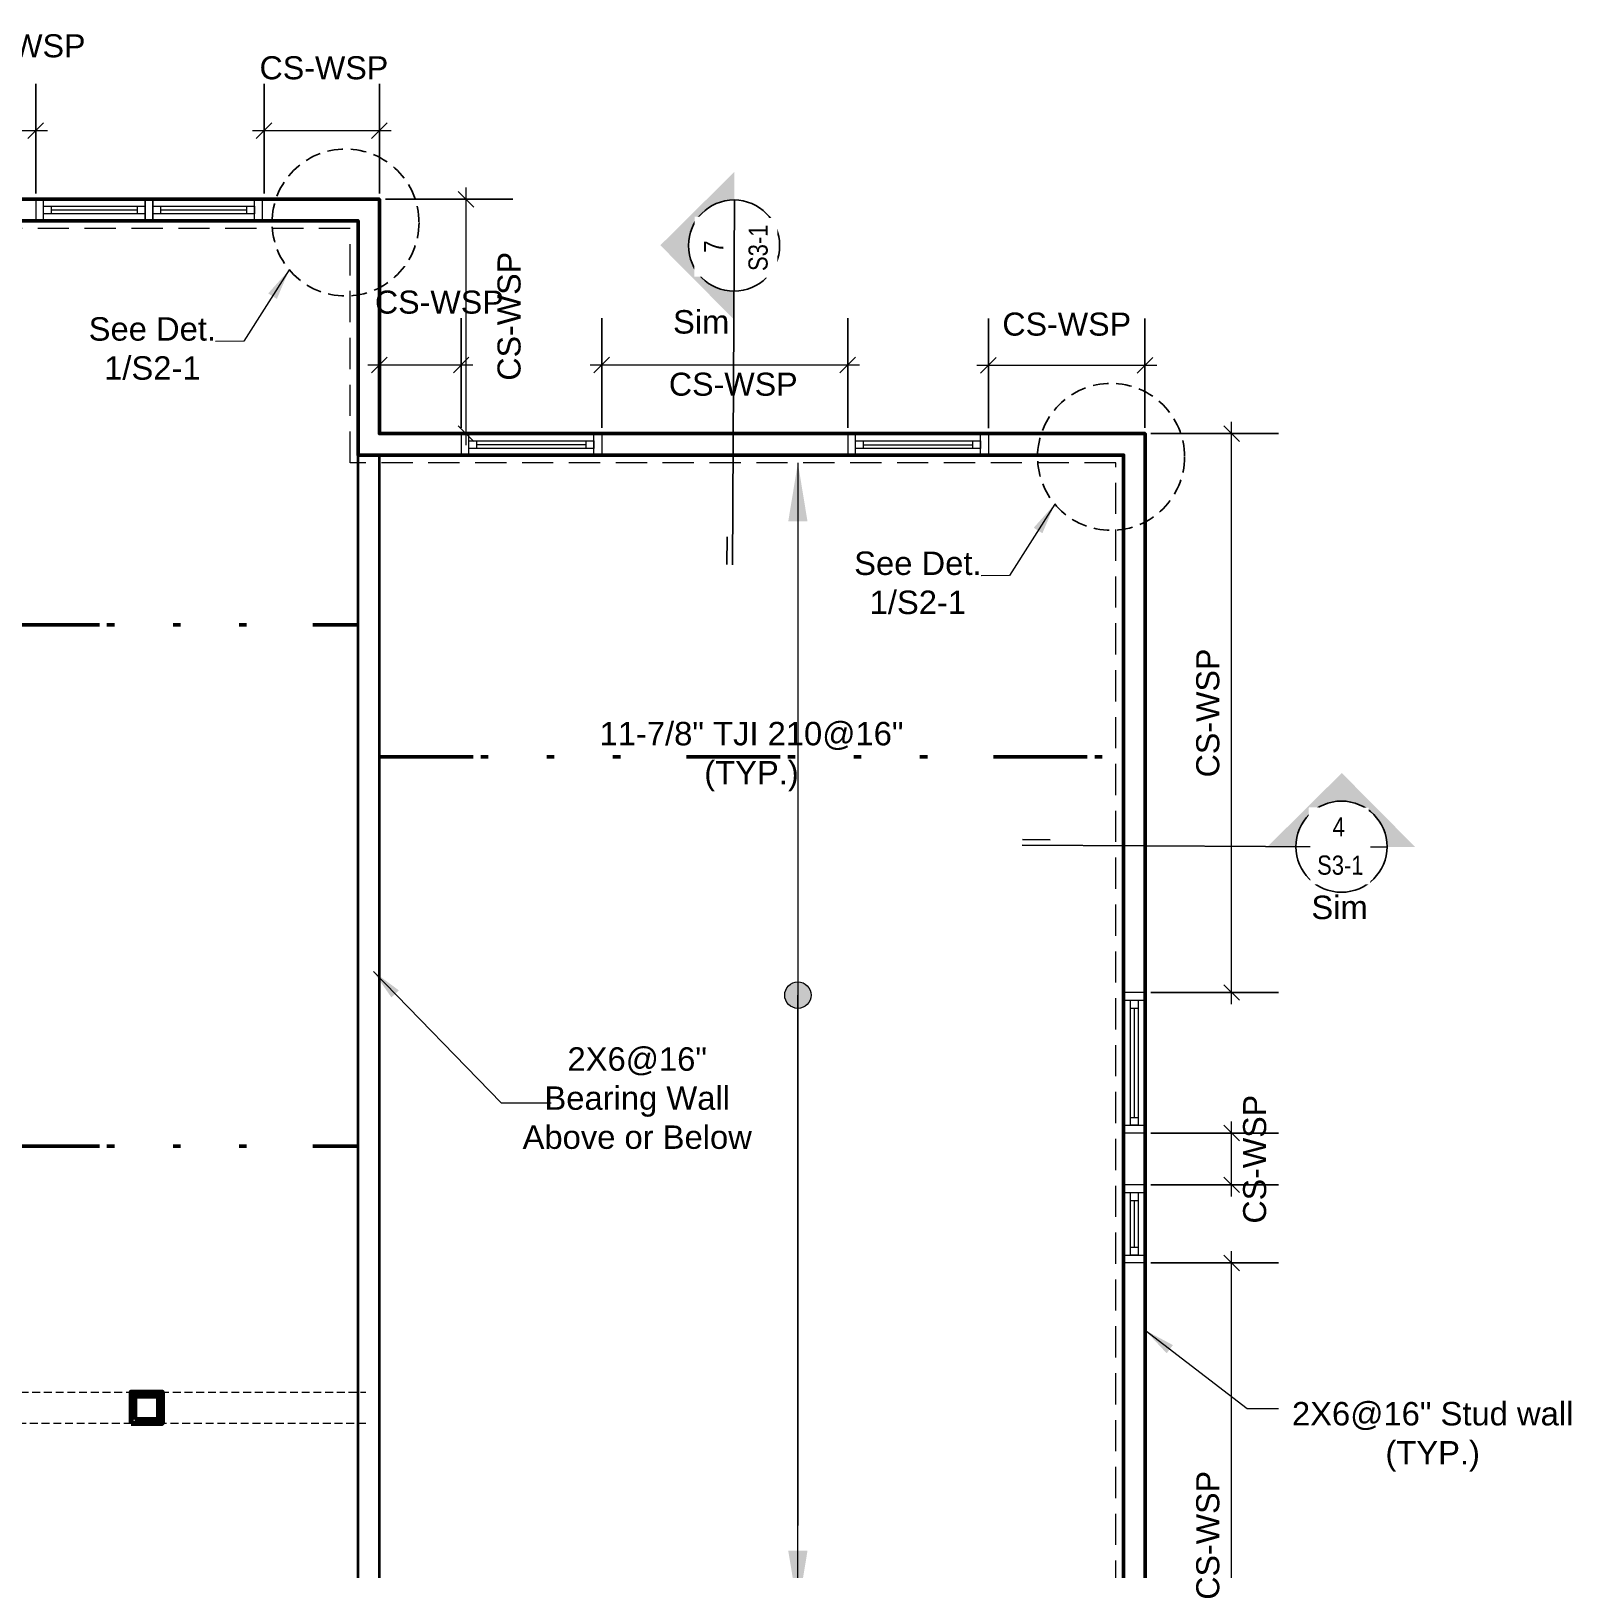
# Model space of a CAD drawing. Extents: x 4834 to 83801, y -13735 to 32221.
# Drawn here: x 12606.8 to 13001.2, y -7527.2 to -7133.3 of the extents above; entities that cross this region are included whole.
import ezdxf

# ---------------------------------------------------------------- set-up
doc = ezdxf.new("R2010")
doc.units = 0
doc.header["$LTSCALE"] = 8
doc.header["$MEASUREMENT"] = 0
for name, pattern in [('10183Civbase$0$DASHED', [0.75, 0.5, -0.25]), ('11136-Civbase$0${ Gas Line }', [3.355, 1, -0.08, 0.08, -0.625, 0.08, -0.625, 0.08, -0.625, -0.08, 0.08]), ('Hidden (½x)', [0.1875, 0.125, -0.0625])]:
    doc.linetypes.add(name, pattern=pattern)
doc.layers.get('0').update_dxf_attribs({"lineweight": 9})
doc.layers.get('DefPoints').update_dxf_attribs({"color": 17})
for name, color, linetype, lineweight in [('A-WALL', 7, 'Continuous', 40), ('A-Wall-New', 1, 'Continuous', 50), ('A-windoor', 2, 'Continuous', 13), ('AA-text', 1, 'Continuous', 25), ('Details', 2, 'Continuous', 15), ('DIM', 8, 'Continuous', 5), ('DIM_DA', 4, 'Continuous', 25), ('TEXT', 6, 'Continuous', 25)]:
    doc.layers.add(name, color=color, linetype=linetype, lineweight=lineweight)
doc.layers.add('ANNSXTEXT', color=2, linetype='Continuous')
doc.layers.add('S-MARK', color=3, linetype='Continuous')
doc.styles.add('Arial_1', font='arial.ttf', dxfattribs={"height": 5.901198})
doc.styles.get("Standard").update_dxf_attribs({"font": 'stylu.ttf'})
doc.styles.add('Technic', font='technic_.ttf', dxfattribs={"height": 9.27907})
doc.styles.add('TX_1-4in', font='arial.ttf', dxfattribs={"height": 4})
doc.dimstyles.new('Forum 24', dxfattribs={"dimscale": 24, "dimtxt": 0.1875, "dimasz": 0.09375, "dimexe": 0.0625, "dimexo": 0.0625, "dimgap": 0.125, "dimtad": 1, "dimdec": 4, "dimrnd": 1, "dimzin": 7, "dimdsep": 46, "dimlunit": 4, "dimtxsty": 'Standard', "dimblk": 'OBLIQUE', "dimblk1": 'DIMTICK', "dimblk2": 'OBLIQUE', "dimcen": -0.0625, "dimdle": 0.125, "dimclrd": 256, "dimclre": 256, "dimclrt": 256, "dimadec": 0, "dimazin": 0, "dimtfac": 1, "dimtdec": 4, "dimtmove": 1, "dimatfit": 3, "dimfxl": 0.0625, "dimtvp": 1.2, "dimfrac": 2, "dimtolj": 1, "dimtzin": 7, "dimlwd": 13, "dimarcsym": 0})

# ---------------------------------------------------------------- blocks, each defined once
blk = doc.blocks.new('*U153')
for p, q in [((-18, 0), (14, 0)), ((-18, -3.75), (-18, -1.75)), ((-18, -1.75), (14, -1.75)), ((14, -3.75), (-18, -3.75)), ((-16, -1.75), (-16, -3.75)), ((12, -2.75), (-16, -2.75)), ((12, -1.75), (12, -3.75)), ((14, -1.75), (14, -3.75)), ((-18, -5.5), (14, -5.5))]:
    blk.add_line(p, q)
blk.add_lwpolyline([(-18, -5.5), (-20, -5.5), (-20, 0), (-18, 0)], close=True)
at = {"extrusion": (0, 0, -1)}
blk.add_lwpolyline([(-14, -5.5), (-16, -5.5), (-16, 0), (-14, 0)], close=True, dxfattribs=at)
blk = doc.blocks.new('*U154')
for p, q in [((-18, 0), (8, 0)), ((-18, -3.75), (-18, -1.75)), ((-18, -1.75), (8, -1.75)), ((8, -3.75), (-18, -3.75)), ((-16, -1.75), (-16, -3.75)), ((6, -2.75), (-16, -2.75)), ((6, -1.75), (6, -3.75)), ((8, -1.75), (8, -3.75)), ((-18, -5.5), (8, -5.5))]:
    blk.add_line(p, q)
blk.add_lwpolyline([(-18, -5.5), (-20, -5.5), (-20, 0), (-18, 0)], close=True)
at = {"extrusion": (0, 0, -1)}
blk.add_lwpolyline([(-8, -5.5), (-10, -5.5), (-10, 0), (-8, 0)], close=True, dxfattribs=at)
blk = doc.blocks.new('*U402')
for p, q in [((-2, 0), (14, 0)), ((-2, -3.75), (-2, -1.75)), ((-2, -1.75), (14, -1.75)), ((14, -3.75), (-2, -3.75)), ((0, -1.75), (0, -3.75)), ((12, -2.75), (0, -2.75)), ((12, -1.75), (12, -3.75)), ((14, -1.75), (14, -3.75)), ((-2, -5.5), (14, -5.5))]:
    blk.add_line(p, q)
blk.add_lwpolyline([(-2, -5.5), (-4, -5.5), (-4, 0), (-2, 0)], close=True)
at = {"extrusion": (0, 0, -1)}
blk.add_lwpolyline([(-14, -5.5), (-16, -5.5), (-16, 0), (-14, 0)], close=True, dxfattribs=at)
blk = doc.blocks.new('_Oblique')
at = {"color": 0, "linetype": 'ByBlock', "lineweight": -2}
blk.add_line((-0.5, -0.5), (0.5, 0.5), dxfattribs=at)
blk = doc.blocks.new('*D596')
at = {"layer": 'DefPoints', "color": 0, "linetype": 'ByBlock', "transparency": 16777216}
for p in [(12599.84, -7158.88), (12599.84, -7176.42), (12608.03, -7176.42)]:
    blk.add_point(p, dxfattribs=at)
at = {"layer": 'DIM_DA', "linetype": 'ByBlock', "lineweight": -2, "transparency": 16777216}
for p, q in [((12599.84, -7174.92), (12599.84, -7146.88)), ((12608.03, -7174.92), (12608.03, -7146.88))]:
    blk.add_line(p, q, dxfattribs=at)
at = {"layer": 'DIM_DA', "lineweight": 13, "transparency": 16777216}
blk.add_line((12611.03, -7158.88), (12596.84, -7158.88), dxfattribs=at)
at = {"layer": 'DIM_DA', "linetype": 'ByBlock', "lineweight": 13, "transparency": 16777216, "xscale": 4, "yscale": 4, "zscale": 4, "rotation": 180}
blk.add_blockref('_Oblique', (12599.84, -7158.88), dxfattribs=at)
at = {"layer": 'DIM_DA', "linetype": 'ByBlock', "lineweight": 13, "transparency": 16777216, "xscale": 4, "yscale": 4, "zscale": 4}
blk.add_blockref('_Oblique', (12608.03, -7158.88), dxfattribs=at)
at = {"layer": 'DIM_DA', "linetype": 'ByBlock', "transparency": 16777216, "insert": (12604.28, -7137.18), "char_height": 5.901, "attachment_point": 5, "style": 'Arial_1'}
blk.add_mtext('\\A1;CS-WSP', dxfattribs=at)
blk = doc.blocks.new('DIMTICK')
for p, q in [((0, 1), (0, -1)), ((-1, 0), (1, 0))]:
    blk.add_line(p, q)
at = {"const_width": 0.141}
blk.add_lwpolyline([(0.707, 0.707), (-0.707, -0.707)], dxfattribs=at)
blk = doc.blocks.new('*D598')
at = {"layer": 'DefPoints', "color": 0, "linetype": 'ByBlock', "transparency": 16777216}
for p in [(12666.48, -7158.88), (12666.48, -7176.42), (12696.03, -7176.42)]:
    blk.add_point(p, dxfattribs=at)
at = {"layer": 'DIM_DA', "linetype": 'ByBlock', "lineweight": -2, "transparency": 16777216}
for p, q in [((12666.48, -7174.92), (12666.48, -7146.88)), ((12696.03, -7174.92), (12696.03, -7146.88))]:
    blk.add_line(p, q, dxfattribs=at)
at = {"layer": 'DIM_DA', "lineweight": 13, "transparency": 16777216}
blk.add_line((12699.03, -7158.88), (12663.48, -7158.88), dxfattribs=at)
at = {"layer": 'DIM_DA', "linetype": 'ByBlock', "lineweight": 13, "transparency": 16777216, "xscale": 4, "yscale": 4, "zscale": 4, "rotation": 180}
blk.add_blockref('_Oblique', (12666.48, -7158.88), dxfattribs=at)
at = {"layer": 'DIM_DA', "linetype": 'ByBlock', "lineweight": 13, "transparency": 16777216, "xscale": 4, "yscale": 4, "zscale": 4}
blk.add_blockref('_Oblique', (12696.03, -7158.88), dxfattribs=at)
at = {"layer": 'DIM_DA', "linetype": 'ByBlock', "transparency": 16777216, "insert": (12681.8, -7142.81), "char_height": 5.901, "attachment_point": 5, "style": 'Arial_1'}
blk.add_mtext('\\A1;CS-WSP', dxfattribs=at)
blk = doc.blocks.new('*D601')
at = {"layer": 'DefPoints', "color": 0, "linetype": 'ByBlock', "transparency": 16777216}
for p in [(12696.03, -7218.88), (12696.03, -7236.42), (12716.94, -7236.5)]:
    blk.add_point(p, dxfattribs=at)
at = {"layer": 'DIM_DA', "linetype": 'ByBlock', "lineweight": -2, "transparency": 16777216}
for p, q in [((12696.03, -7234.92), (12696.03, -7206.88)), ((12716.94, -7235), (12716.94, -7206.88))]:
    blk.add_line(p, q, dxfattribs=at)
at = {"layer": 'DIM_DA', "lineweight": 13, "transparency": 16777216}
blk.add_line((12719.94, -7218.88), (12693.03, -7218.88), dxfattribs=at)
at = {"layer": 'DIM_DA', "linetype": 'ByBlock', "lineweight": 13, "transparency": 16777216, "xscale": 4, "yscale": 4, "zscale": 4, "rotation": 180}
blk.add_blockref('_Oblique', (12696.03, -7218.88), dxfattribs=at)
at = {"layer": 'DIM_DA', "linetype": 'ByBlock', "lineweight": 13, "transparency": 16777216, "xscale": 4, "yscale": 4, "zscale": 4}
blk.add_blockref('_Oblique', (12716.94, -7218.88), dxfattribs=at)
at = {"layer": 'DIM_DA', "linetype": 'ByBlock', "transparency": 16777216, "insert": (12711.35, -7202.81), "char_height": 5.901, "attachment_point": 5, "style": 'Arial_1'}
blk.add_mtext('\\A1;CS-WSP', dxfattribs=at)
blk = doc.blocks.new('*D602')
at = {"layer": 'DefPoints', "color": 0, "linetype": 'ByBlock', "transparency": 16777216}
for p in [(12752.94, -7218.88), (12752.94, -7236.42), (12815.94, -7236.42)]:
    blk.add_point(p, dxfattribs=at)
at = {"layer": 'DIM_DA', "linetype": 'ByBlock', "lineweight": -2, "transparency": 16777216}
for p, q in [((12752.94, -7234.92), (12752.94, -7206.88)), ((12815.94, -7234.92), (12815.94, -7206.88))]:
    blk.add_line(p, q, dxfattribs=at)
at = {"layer": 'DIM_DA', "lineweight": 13, "transparency": 16777216}
blk.add_line((12818.94, -7218.88), (12749.94, -7218.88), dxfattribs=at)
at = {"layer": 'DIM_DA', "linetype": 'ByBlock', "lineweight": 13, "transparency": 16777216, "xscale": 4, "yscale": 4, "zscale": 4, "rotation": 180}
blk.add_blockref('_Oblique', (12752.94, -7218.88), dxfattribs=at)
at = {"layer": 'DIM_DA', "linetype": 'ByBlock', "lineweight": 13, "transparency": 16777216, "xscale": 4, "yscale": 4, "zscale": 4}
blk.add_blockref('_Oblique', (12815.94, -7218.88), dxfattribs=at)
at = {"layer": 'DIM_DA', "linetype": 'ByBlock', "transparency": 16777216, "insert": (12786.61, -7223.83), "char_height": 5.901, "attachment_point": 5, "style": 'Arial_1'}
blk.add_mtext('\\A1;CS-WSP', dxfattribs=at)
blk = doc.blocks.new('*D603')
at = {"layer": 'DefPoints', "color": 0, "linetype": 'ByBlock', "transparency": 16777216}
for p in [(12851.94, -7218.98), (12851.94, -7236.53), (12892.03, -7236.42)]:
    blk.add_point(p, dxfattribs=at)
at = {"layer": 'DIM_DA', "linetype": 'ByBlock', "lineweight": -2, "transparency": 16777216}
for p, q in [((12851.94, -7235.03), (12851.94, -7206.98)), ((12892.03, -7234.92), (12892.03, -7206.98))]:
    blk.add_line(p, q, dxfattribs=at)
at = {"layer": 'DIM_DA', "lineweight": 13, "transparency": 16777216}
blk.add_line((12895.03, -7218.98), (12848.94, -7218.98), dxfattribs=at)
at = {"layer": 'DIM_DA', "linetype": 'ByBlock', "lineweight": 13, "transparency": 16777216, "xscale": 4, "yscale": 4, "zscale": 4, "rotation": 180}
blk.add_blockref('_Oblique', (12851.94, -7218.98), dxfattribs=at)
at = {"layer": 'DIM_DA', "linetype": 'ByBlock', "lineweight": 13, "transparency": 16777216, "xscale": 4, "yscale": 4, "zscale": 4}
blk.add_blockref('_Oblique', (12892.03, -7218.98), dxfattribs=at)
at = {"layer": 'DIM_DA', "linetype": 'ByBlock', "transparency": 16777216, "insert": (12871.99, -7208.44), "char_height": 5.901, "attachment_point": 5, "style": 'Arial_1'}
blk.add_mtext('\\A1;CS-WSP', dxfattribs=at)
blk = doc.blocks.new('*D608')
at = {"layer": 'DefPoints', "color": 0, "linetype": 'ByBlock', "transparency": 16777216}
for p in [(12892.03, -7448.79), (12914.19, -7448.79), (12892.03, -7588.28)]:
    blk.add_point(p, dxfattribs=at)
at = {"layer": 'DIM_DA', "lineweight": 13, "transparency": 16777216}
blk.add_line((12914.19, -7591.28), (12914.19, -7445.79), dxfattribs=at)
at = {"layer": 'DIM_DA', "linetype": 'ByBlock', "lineweight": -2, "transparency": 16777216}
for p, q in [((12893.53, -7448.79), (12926.19, -7448.79)), ((12893.53, -7588.28), (12926.19, -7588.28))]:
    blk.add_line(p, q, dxfattribs=at)
at = {"layer": 'DIM_DA', "linetype": 'ByBlock', "lineweight": 13, "transparency": 16777216, "xscale": 4, "yscale": 4, "zscale": 4}
for p, rotation in [((12914.19, -7448.79), 90), ((12914.19, -7588.28), 270)]:
    blk.add_blockref('_Oblique', p, dxfattribs=dict(at, rotation=rotation))
at = {"layer": 'DIM_DA', "linetype": 'ByBlock', "transparency": 16777216, "insert": (12908.14, -7518.54), "char_height": 5.901, "attachment_point": 5, "rotation": 90, "style": 'Arial_1'}
blk.add_mtext('\\A1;CS-WSP', dxfattribs=at)
blk = doc.blocks.new('*D609')
at = {"layer": 'DefPoints', "color": 0, "linetype": 'ByBlock', "transparency": 16777216}
for p in [(12892.03, -7415.54), (12914.19, -7415.54), (12892.03, -7428.79)]:
    blk.add_point(p, dxfattribs=at)
at = {"layer": 'DIM_DA', "lineweight": 13, "transparency": 16777216}
blk.add_line((12914.19, -7431.79), (12914.19, -7412.54), dxfattribs=at)
at = {"layer": 'DIM_DA', "linetype": 'ByBlock', "lineweight": -2, "transparency": 16777216}
for p, q in [((12893.53, -7415.54), (12926.19, -7415.54)), ((12893.53, -7428.79), (12926.19, -7428.79))]:
    blk.add_line(p, q, dxfattribs=at)
at = {"layer": 'DIM_DA', "linetype": 'ByBlock', "lineweight": 13, "transparency": 16777216, "xscale": 4, "yscale": 4, "zscale": 4}
for p, rotation in [((12914.19, -7415.54), 90), ((12914.19, -7428.79), 270)]:
    blk.add_blockref('_Oblique', p, dxfattribs=dict(at, rotation=rotation))
at = {"layer": 'DIM_DA', "linetype": 'ByBlock', "transparency": 16777216, "insert": (12920.14, -7422.23), "char_height": 5.901, "attachment_point": 5, "rotation": 90, "style": 'Arial_1'}
blk.add_mtext('\\A1;CS-WSP', dxfattribs=at)
blk = doc.blocks.new('*D610')
at = {"layer": 'DefPoints', "color": 0, "linetype": 'ByBlock', "transparency": 16777216}
for p in [(12892.03, -7236.42), (12914.19, -7236.42), (12892.03, -7379.54)]:
    blk.add_point(p, dxfattribs=at)
at = {"layer": 'DIM_DA', "linetype": 'ByBlock', "lineweight": -2, "transparency": 16777216}
for p, q in [((12893.53, -7236.42), (12926.19, -7236.42)), ((12893.53, -7379.54), (12926.19, -7379.54))]:
    blk.add_line(p, q, dxfattribs=at)
at = {"layer": 'DIM_DA', "lineweight": 13, "transparency": 16777216}
blk.add_line((12914.19, -7382.54), (12914.19, -7233.42), dxfattribs=at)
at = {"layer": 'DIM_DA', "linetype": 'ByBlock', "lineweight": 13, "transparency": 16777216, "xscale": 4, "yscale": 4, "zscale": 4}
for p, rotation in [((12914.19, -7236.42), 90), ((12914.19, -7379.54), 270)]:
    blk.add_blockref('_Oblique', p, dxfattribs=dict(at, rotation=rotation))
at = {"layer": 'DIM_DA', "linetype": 'ByBlock', "transparency": 16777216, "insert": (12908.14, -7307.98), "char_height": 5.901, "attachment_point": 5, "rotation": 90, "style": 'Arial_1'}
blk.add_mtext('\\A1;CS-WSP', dxfattribs=at)
blk = doc.blocks.new('*D622')
at = {"layer": 'DefPoints', "color": 0, "linetype": 'ByBlock', "transparency": 16777216}
for p in [(12696.03, -7176.42), (12718.19, -7176.42), (12696.03, -7236.42)]:
    blk.add_point(p, dxfattribs=at)
at = {"layer": 'DIM_DA', "lineweight": 13, "transparency": 16777216}
blk.add_line((12718.19, -7239.42), (12718.19, -7173.42), dxfattribs=at)
at = {"layer": 'DIM_DA', "linetype": 'ByBlock', "lineweight": -2, "transparency": 16777216}
for p, q in [((12697.53, -7176.42), (12730.19, -7176.42)), ((12697.53, -7236.42), (12730.19, -7236.42))]:
    blk.add_line(p, q, dxfattribs=at)
at = {"layer": 'DIM_DA', "linetype": 'ByBlock', "lineweight": 13, "transparency": 16777216, "xscale": 4, "yscale": 4, "zscale": 4}
for p, rotation in [((12718.19, -7176.42), 90), ((12718.19, -7236.42), 270)]:
    blk.add_blockref('_Oblique', p, dxfattribs=dict(at, rotation=rotation))
at = {"layer": 'DIM_DA', "linetype": 'ByBlock', "transparency": 16777216, "insert": (12729.24, -7206.4), "char_height": 5.901, "attachment_point": 5, "rotation": 90, "style": 'Arial_1'}
blk.add_mtext('\\A1;CS-WSP', dxfattribs=at)

msp = doc.modelspace()

# ---------------------------------------------------------------- hatches: boundary and pattern name
at = {"layer": 'DIM'}
h = msp.add_hatch(color=1, dxfattribs=at)
h.dxf.hatch_style = 1
edge = h.paths.add_edge_path()
edge.add_arc((12803.15596, -7380.21889), 3.37863, 0, 360)
at = {"layer": 'S-MARK'}
for points in [[(12767.94347, -7188.21779), (12786.72725, -7207.15773), (12786.75702, -7199.96723, -1), (12786.85365, -7176.62451), (12786.88341, -7169.43401)], [(12942.41402, -7323.34176), (12923.47407, -7342.12554), (12930.66458, -7342.15531, -1), (12954.0073, -7342.25194), (12961.1978, -7342.2817)]]:
    msp.add_hatch(color=256, dxfattribs=at).paths.add_polyline_path(points)

# ---------------------------------------------------------------- linework, layer by layer
at = {"layer": 'A-WALL'}
for points in [[(12690.53492, -7537.46448), (12690.53492, -7537.46448), (12690.53492, -7241.92448)], [(12696.03492, -7537.46448), (12696.03492, -7537.46448), (12696.03492, -7241.92448)], [(12886.51492, -7425.21781), (12886.51492, -7431.24848)], [(12886.51492, -7566.93108), (12886.51492, -7491.89108)]]:
    msp.add_lwpolyline(points, dxfattribs=at)
at = {"layer": 'A-Wall-New'}
for points in [[(12860.03483, -7792.50381), (12892.03492, -7792.50381), (12892.03492, -7236.42448), (12696.03492, -7236.42448), (12696.03492, -7176.42448), (12437.63587, -7176.42448), (12437.63587, -7236.42448), (12156.0758, -7236.42448), (12156.0758, -7350.33181), (12053.97492, -7350.35503), (12053.97492, -7624.84575)], [(12854.53483, -7787.00381), (12886.53492, -7787.00381), (12886.53492, -7241.92448), (12690.53492, -7241.92448), (12690.53492, -7181.92448), (12443.13587, -7181.92448), (12443.13587, -7241.92448), (12161.5758, -7241.92448), (12161.5758, -7355.83055), (12059.47492, -7355.85376), (12059.47492, -7625.07048)]]:
    msp.add_lwpolyline(points, dxfattribs=at)
at = {"layer": 'A-Wall-New', "lineweight": 70}
for points in [[(12632.43506, -7489.87115), (12632.43506, -7481.87115), (12640.43506, -7481.87115), (12640.43506, -7489.87115)], [(12633.43506, -7488.87115), (12633.43506, -7482.87115), (12639.43506, -7482.87115), (12639.43506, -7488.87115)]]:
    msp.add_lwpolyline(points, close=True, dxfattribs=at)
at = {"layer": 'ANNSXTEXT', "linetype": '10183Civbase$0$DASHED'}
for centre in [(12687.33652, -7182.39016), (12883.33652, -7242.39016)]:
    msp.add_circle(centre, 18.81347, dxfattribs=at)
at = {"layer": 'Details', "linetype": 'Hidden (½x)', "ltscale": 2}
for p, q in [((12442.13587, -7481.87115), (12692.53492, -7481.87115)), ((12692.53492, -7489.87115), (12443.13587, -7489.87115))]:
    msp.add_line(p, q, dxfattribs=at)
at = {"layer": 'DIM', "color": 4, "linetype": '11136-Civbase$0${ Gas Line }', "lineweight": 50, "ltscale": 3}
for p, q in [((12443.13587, -7285.38691), (12690.53492, -7285.38691)), ((12696.03492, -7319.16068), (12886.53492, -7319.16068)), ((12443.13587, -7418.89287), (12690.53492, -7418.89287))]:
    msp.add_line(p, q, dxfattribs=at)
at = {"layer": 'DIM', "color": 2, "linetype": '10183Civbase$0$DASHED', "ltscale": 2}
msp.add_lwpolyline([(12854.53483, -7785.00381), (12884.53492, -7785.00381), (12884.53492, -7243.92448), (12688.53492, -7243.92448), (12688.53492, -7183.92448), (12445.13587, -7183.92448), (12445.13587, -7243.92448), (12163.5758, -7243.92448), (12163.5758, -7357.8301), (12061.47492, -7357.85331), (12061.47492, -7625.07048)], dxfattribs=at)
at = {"layer": 'DIM'}
msp.add_circle((12803.15596, -7380.21889), 3.37863, dxfattribs=at)
at = {"layer": 'S-MARK', "color": 160}
for p, q in [((12786.89422, -7176.5594), (12786.39573, -7270.02193)), ((12785.02545, -7262.90225), (12784.99626, -7269.95374)), ((12954.07241, -7342.29251), (12860.60988, -7341.79401)), ((12867.72956, -7340.42374), (12860.67807, -7340.39455))]:
    msp.add_line(p, q, dxfattribs=at)
at = {"layer": 'S-MARK', "color": 202}
for centre in [(12786.80533, -7188.29587), (12942.33594, -7342.20362)]:
    msp.add_circle(centre, 11.67146, dxfattribs=at)

# ---------------------------------------------------------------- block references
at = {"layer": 'A-windoor', "lineweight": 25}
for name, p, rotation in [('*U154', (12618.03492, -7181.92448), 180), ('*U154', (12646.03492, -7181.92448), 180), ('*U153', (12732.94054, -7242.00276), 180), ('*U153', (12831.94318, -7242.02935), 180), ('*U153', (12886.53492, -7395.54224), 89.99999999999997), ('*U402', (12886.53492, -7444.79033), 89.99999999999997)]:
    msp.add_blockref(name, p, dxfattribs=dict(at, rotation=rotation))

# ---------------------------------------------------------------- texts
at = {"layer": 'TEXT', "char_height": 4, "width": 108.6923986, "attachment_point": 5, "style": 'TX_1-4in'}
for s, insert in [('\\A1;{\\H1.5x;Sim}', (12778.39234, -7207.86732)), ('\\A1;{\\H1.5x;See Det.\\P1/S2-1}', (12637.87578, -7214.67939)), ('\\A1;{\\H1.5x;See Det.\\P1/S2-1}', (12833.87578, -7274.67939)), ('\\A1;{\\H1.5x;11-7/8" TJI 210@16"\\P(TYP.)}', (12791.28492, -7319.16068)), ('\\A1;{\\H1.5x;Sim}', (12941.84915, -7357.7918)), ('\\A1;{\\H1.5x;2X6@16"\\PBearing Wall\\PAbove or Below}', (12762.02318, -7406.61823)), ('\\A1;{\\H1.5x;2X6@16" Stud wall\\P(TYP.)}', (12965.6856, -7493.29415))]:
    msp.add_mtext(s, dxfattribs=dict(at, insert=insert))

# ---------------------------------------------------------------- dimensions: what is measured, and where the dimension line sits
at = {"layer": 'DIM_DA', "color": 2, "linetype": 'ByBlock'}
for base, p1, p2, picture, middle in [((12599.83515, -7158.87825), (12608.03492, -7176.42448), (12599.83515, -7176.42448), '*D596', (12604.27581, -7143.22706)), ((12666.47733, -7158.87825), (12696.03492, -7176.42448), (12666.47733, -7176.42448), '*D598', (12681.79646, -7148.85996)), ((12696.03492, -7218.87825), (12716.94054, -7236.50276), (12696.03492, -7236.42448), '*D601', (12711.35405, -7208.85996)), ((12851.94318, -7218.98312), (12892.03492, -7236.42448), (12851.94318, -7236.52935), '*D603', (12871.98905, -7214.48753)), ((12752.94054, -7218.87825), (12815.94318, -7236.42448), (12752.94054, -7236.42448), '*D602', (12786.60984, -7229.87848))]:
    dim = msp.add_linear_dim(base=base, p1=p1, p2=p2, text='CS-WSP', dimstyle='Forum 24', override={"dimasz": 0.166667, "dimexe": 0.5, "dimtxsty": 'Arial_1'}, dxfattribs=at)
    dim.commit()
    dim.dimension.update_dxf_attribs({"geometry": picture, "text_midpoint": middle, "dimtype": 160})
for base, p1, p2, picture, middle in [((12718.19032, -7176.42448), (12696.03492, -7236.42448), (12696.03492, -7176.42448), '*D622', (12735.29001, -7206.40137)), ((12914.19032, -7236.42448), (12892.03492, -7379.54224), (12892.03492, -7236.42448), '*D610', (12914.19032, -7307.98336)), ((12914.19032, -7415.54224), (12892.03492, -7428.79033), (12892.03492, -7415.54224), '*D609', (12926.19032, -7422.23281)), ((12914.19032, -7448.79033), (12892.03492, -7588.28412), (12892.03492, -7448.79033), '*D608', (12914.19032, -7518.53723))]:
    dim = msp.add_linear_dim(base=base, p1=p1, p2=p2, angle=270, text='CS-WSP', dimstyle='Forum 24', override={"dimasz": 0.166667, "dimexe": 0.5, "dimtxsty": 'Arial_1'}, dxfattribs=at)
    dim.commit()
    dim.dimension.update_dxf_attribs({"geometry": picture, "text_midpoint": middle, "dimtype": 160})

# ---------------------------------------------------------------- leaders
at = {"layer": 'TEXT'}
for points, override in [([(12672.92701, -7194.48615), (12661.33687, -7212.8106), (12654.04251, -7212.83083)], {"dimasz": 0.333333, "dimtad": 0}), ([(12803.15596, -7243.92448), (12803.15596, -7491.82876), (12803.15596, -7516.05456)], {"dimasz": 0.625, "dimtad": 0}), ([(12868.92701, -7254.48615), (12857.33687, -7272.8106), (12850.04251, -7272.83083)], {"dimasz": 0.333333, "dimtad": 0}), ([(12694.45923, -7374.16892), (12727.19389, -7407.79766), (12739.99181, -7407.77536)], {"dimasz": 0.333333, "dimtad": 0}), ([(12803.15596, -7537.46448), (12803.15596, -7380.21889), (12803.15596, -7467.53874)], {"dimasz": 0.625, "dimtad": 0}), ([(12892.03492, -7466.00335), (12918.15925, -7486.0292), (12926.19668, -7486.02124)], {"dimasz": 0.333333, "dimtad": 0})]:
    msp.add_leader(points, dimstyle='Forum 24', override=override, dxfattribs=at)

# ---------------------------------------------------------------- next in the draw order: texts
at = {"layer": 'AA-text', "char_height": 4.91048, "width": 10.4400576, "attachment_point": 2, "line_spacing_factor": 0.923738, "style": 'Technic', "bg_fill": 2}
for s, insert, rotation in [('7', (12779.12571, -7188.54904), 89.7628203), ('4', (12941.64356, -7334.65055), 359.7628203)]:
    msp.add_mtext(s, dxfattribs=dict(at, insert=insert, rotation=rotation))

# ---------------------------------------------------------------- next in the draw order: texts
at = {"layer": 'AA-text', "char_height": 4.910484, "width": 10.4400576, "attachment_point": 2, "line_spacing_factor": 0.923738, "style": 'Technic', "bg_fill": 2}
for insert, rotation in [((12790.51636, -7188.8504), 89.7628203), ((12942.04936, -7344.48369), 359.7628203)]:
    msp.add_mtext('S3-1', dxfattribs=dict(at, insert=insert, rotation=rotation))

doc.saveas('drawing.dxf')
